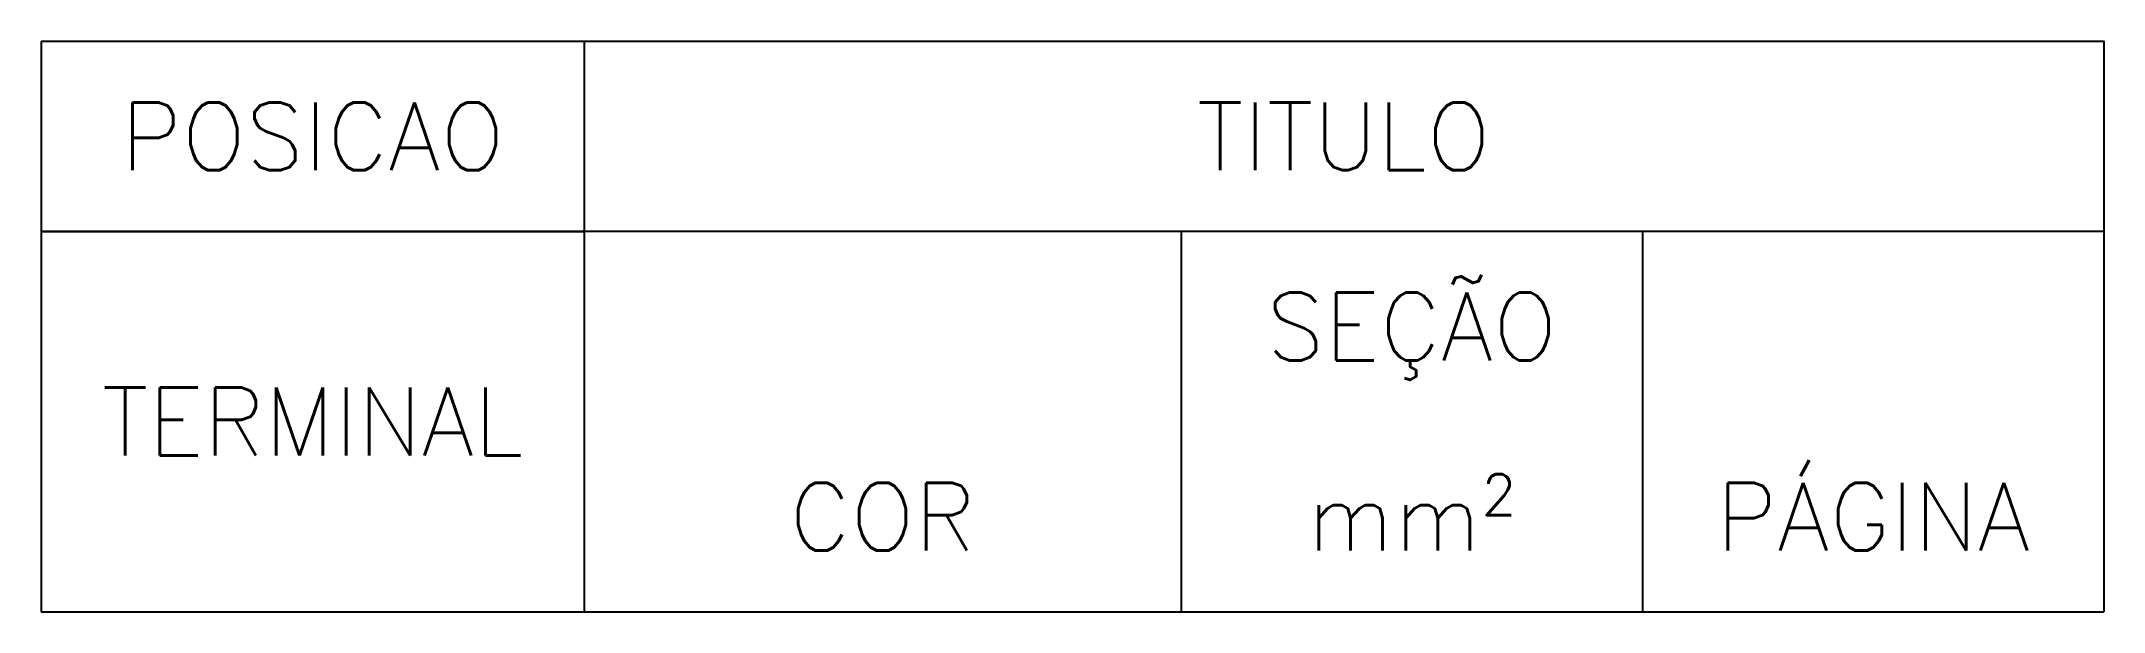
# Model space of a CAD drawing. Header units: millimetres. Extents: x 0 to 76, y -7 to 14.
import ezdxf
from ezdxf.enums import TextEntityAlignment as Align

# ---------------------------------------------------------------- set-up
doc = ezdxf.new("R2010")
doc.units = ezdxf.units.MM
doc.header["$MEASUREMENT"] = 0
doc.layers.get('0').update_dxf_attribs({"linetype": 'CONTINUOUS'})
doc.styles.add('romans', font='romans.shx', dxfattribs={"width": 0.9})

msp = doc.modelspace()

# ---------------------------------------------------------------- linework, layer by layer
at = {"color": 7}
for p, q in [((76, 14), (76, -7)), ((76, 7), (0, 7)), ((0, 7), (0, 0)), ((20, 7), (20, 0)), ((42, 7), (42, 0)), ((59, 7), (59, 0)), ((0, 0), (0, -7)), ((20, 0), (20, -7)), ((42, 0), (42, -7)), ((59, 0), (59, -7)), ((0, -7), (76, -7))]:
    msp.add_line(p, q, dxfattribs=at)
msp.add_lwpolyline([(0, 14), (0, 7), (20, 7), (20, 7)], dxfattribs=at)
at = {"linetype": 'Continuous'}
for points in [[(0, 14), (20, 14), (20, 7)], [(20, 14), (76, 14), (76, 7)]]:
    msp.add_lwpolyline(points, dxfattribs=at)

# ---------------------------------------------------------------- texts
at = {"color": 7, "lineweight": 30, "style": 'romans'}
for s, p in [('SEÇÃO', (50.5, 3.5)), ('TERMINAL', (10, 0)), ('PÁGINA', (67.5, -3.5)), ('COR', (31, -3.5)), ('mm²', (50.5, -3.5))]:
    msp.add_text(s, height=2.5, dxfattribs=at).set_placement(p, align=Align.MIDDLE_CENTER)
at = {"color": 7, "linetype": 'Continuous', "style": 'romans'}
for tag, p in [('POSICAO', (10, 10.5)), ('TITULO', (48, 10.5))]:
    msp.add_attdef(tag, text='', height=2.5, dxfattribs=at).set_placement(p, align=Align.MIDDLE_CENTER)

doc.saveas('drawing.dxf')
